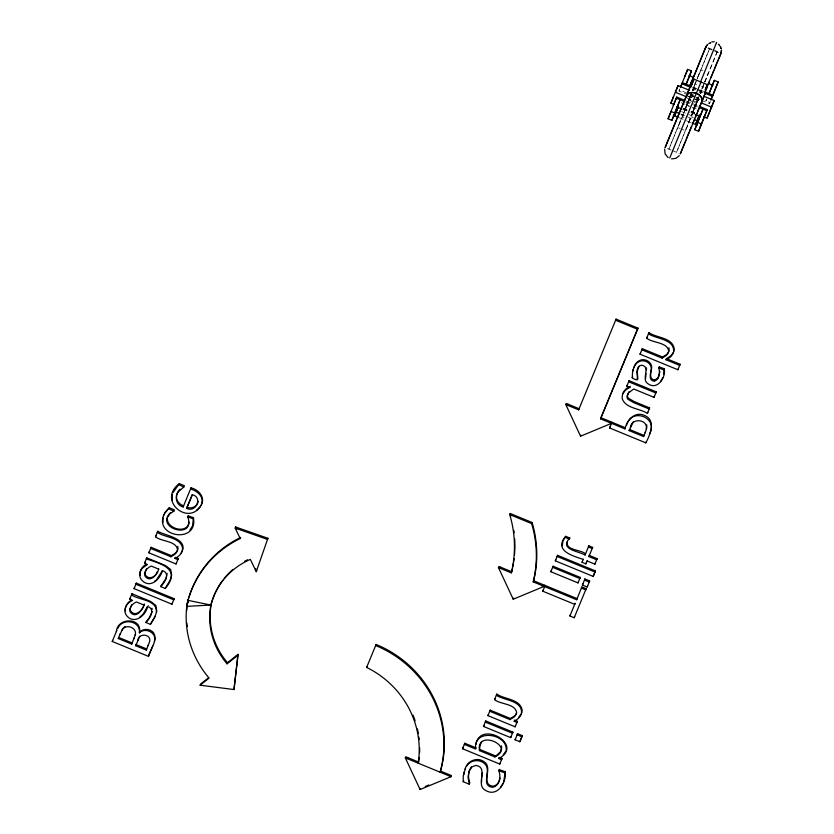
<?xml version="1.0" encoding="UTF-8"?>
<svg xmlns="http://www.w3.org/2000/svg" width="834" height="834" viewBox="0 0 834 834"><rect width="100%" height="100%" fill="white"/><g stroke="black" fill="none" stroke-linecap="round" stroke-linejoin="round"><path stroke-width="0.63" stroke-dasharray="4.17 3.13" d="M704.928 81.993L717.292 51.531M717.261 51.656L704.615 81.961M688.133 94.836L678.991 91.073L679.429 89.968L686.455 92.855M685.183 109.066L691.918 92.136M696.724 79.949L692.501 90.52M697.161 78.844L709.692 48.372L697.307 78.855M698.423 98.266L685.579 130.709L681.222 128.916M692.804 112.204L699.299 96.056M698.663 97.484L697.797 99.694L693.982 98.131M704.334 83.077L701.29 90.833L693.669 87.706L696.088 81.847M704.772 81.972L708.264 73.111M707.044 98.516L706.085 100.935L706.951 98.85M701.467 100.32L709.463 103.614L709.901 102.499L705.21 100.57M693.096 90.572L693.982 88.237L692.971 90.552M700.706 93.7L701.602 91.375L700.591 93.689M691.699 94.034L680.377 121.712M698.861 98.297L676.541 152.278L687.685 124.819M690.583 94.492L684.631 109.275L689.812 97.005M698.194 97.63L692.251 112.402L698.663 98.287M695.775 81.815L692.22 90.489M680.064 121.681L668.92 149.15L688.196 101.779M703.396 84.943L700.404 92.22M697.62 77.333L700.643 69.983L702.822 70.88M703.698 84.974L700.122 93.648M688.3 123.328L692.564 112.986M678.991 91.073L679.846 88.988M686.101 107.033L690.323 95.785M691.678 92.918L688.676 100.205L691.532 101.383M692.679 90.312L693.429 88.487L696.286 89.665M693.148 111.568L697.37 101.373M709.463 103.614L710.318 101.529M697.433 100.143L698.465 97.651M691.428 94.232L690.208 97.151M693.356 117.479L688.05 119.106M708.222 47.767L711.871 49.269M712.914 49.696L718.772 52.104M707.941 48.372L719.679 53.167M694.68 83.953L696.901 84.87M701.352 86.694L703.573 87.612M692.981 87.017L698.84 89.426M700.018 89.916L703.531 91.354M692.522 87.643L696.161 89.134M697.214 89.572L704.24 92.459M699.142 90.833L703.333 92.564M691.146 94.784L698.173 97.682M690.166 94.888L694.607 96.713M696.828 97.63L699.059 98.548M690.416 95.774L693.273 96.953M696.129 98.131L700.32 99.851M690.177 96.556L692.084 97.349M687.789 96.098L699.507 100.914M687.748 96.202L699.465 101.018M687.101 98.266L691.751 100.184M692.918 100.664L698.736 103.062M694.388 102.561L696.286 103.343M686.434 101.081L698.663 106.106M685.704 102.04L692.741 104.938M693.909 105.418L697.422 106.867M681.201 102.665L689.343 106.022M692.835 107.45L696.327 108.889M686.684 105.418L689.541 106.596M692.397 107.774L694.305 108.556M684.328 108.462L686.653 109.41M691.313 111.329L694.805 112.767M683.171 108.243L687.362 109.963M690.896 111.412L695.087 113.143M683.161 108.712L686.799 110.203M691.365 112.079L694.878 113.528M687.122 110.745L684.943 109.848L677.959 127.571L680.137 128.467M682.692 109.327L689.728 112.225M690.896 112.705L694.409 114.154M681.659 111.62L686.309 113.539M688.644 114.498L693.294 116.406M680.763 114.07L685.423 115.989M686.58 116.468L692.397 118.855M679.262 117.719L686.236 120.586M686.893 120.951L690.969 122.629M667.45 148.577L671.089 150.078M672.141 150.506L679.168 153.404M148.025 605.453L148.9 605.818M683.87 117.74L680.68 113.674M697.881 97.025A4.118 3.941 21.5 0 1 695.431 101.884M691.136 100.893A4.118 3.941 21.5 0 1 693.315 94.2M698.225 96.911A4.118 3.941 21.5 0 1 696.4 97.63M693.19 96.734A4.118 3.941 21.5 0 1 691.647 93.835M692.929 90.729A4.118 3.941 21.5 0 1 695.264 89.749M699.205 91.709A4.118 3.941 21.5 0 1 699.684 92.782"/><path stroke-width="1.25" d="M188.203 515.829L193.436 517.685L192.633 525.17M193.436 517.685C198.19 544.154 153.863 537.252 163.954 514.536M499.285 769.657L505.196 771.679C506.905 782.167 497.408 797.533 485.732 790.486C474.702 785.19 489.464 767.207 475.703 765.435L471.981 766.905L469.115 771.189L468.041 777.257L469.24 784.179L463.214 781.698L463.256 775.901L465.528 768.051M479.467 750.6C475.974 728.384 516.58 746.409 494.864 756.928L479.467 750.6L479.925 746.055L481.593 741.582M481.562 782.073L481.645 778.351M663.718 374.112L664.26 368.743L659.277 366.96M664.26 368.743C666.158 377.521 657.129 390.781 647.841 383.619C640.71 379.251 651.406 366.626 641.68 365.271C631.546 366.418 643.097 385.798 632.235 377.729L632.652 370.755L635.112 364.687A11.207 10.738 21.5 0 1 639.553 360.507C645.141 357.63 653.116 362.582 651.51 369.16C650.739 372.881 648.935 379.929 654.899 379.97L657.953 377.979L659.923 371.599M506.238 749.829C506.863 732.961 472.503 728.645 475.745 749.068L464.361 744.387L464.799 743.271L476.183 747.962M187.952 602.899L188.046 600.563L187.66 602.19M167.113 573.365L166.164 578.285L160.608 586.542L165.257 588.46C180.936 569.81 163.381 564.232 146.346 558.947L146.774 557.842L165.361 565.483L170.647 569.507L171.637 575.231L170.209 579.922L165.257 588.46M156.375 612.239C157.324 599.583 138.632 600.178 131.511 594.861L131.949 593.745L150.527 601.397L155.822 605.411L156.802 611.134L154.947 616.941L150.422 624.364L145.783 622.456L149.39 617.556L152.184 611.624M646.402 370.025L646.538 367.93M167.363 517.987C166.185 528.777 187.462 534.74 188.984 522.147M135.16 635.081C137.631 627.533 125.423 623.3 122.087 630.15M149.515 641.794C152.007 634.069 138.361 632.443 137.829 640.47M140.248 571.957L140.31 575.304M521.531 712.987C522.386 700.331 503.507 700.393 496.397 695.212L496.835 694.107C504.236 699.413 520.166 698.809 522.136 710.068C522.021 715.092 518.519 719.429 513.911 721.212L516.934 722.452L517.372 721.337L514.349 720.096M673.622 351.531C674.477 338.875 655.607 338.938 648.487 333.756L648.925 332.651C656.337 337.947 672.267 337.353 674.226 348.612C674.112 353.637 670.609 357.963 666.012 359.746L679.7 365.386L680.137 364.27L666.439 358.641L666.012 359.746M208.542 677.761L200.556 684.089L200.129 685.204L233.979 689.551L238.024 654.367L227.484 662.728L227.046 663.833A73.361 70.233 21.5 0 1 210.877 605.046L211.315 603.931A73.361 70.233 21.5 0 1 217.705 587.97M238.024 654.367L233.979 689.551M176.745 495.24C175.474 500.035 179.247 504.393 183.574 505.873L183.136 506.978C174.931 504.831 174.223 494.218 180.154 489.162M162.995 518.06L163.016 522.334M482.438 772.503L481.812 777.132M201.849 503.131C203.663 495.928 196.688 490.746 190.579 488.964L191.017 487.859C198.69 489.548 205.779 497.658 201.088 505.487M172.419 494.614L172.252 500.192M645.881 373.34L645.704 378.219M154.311 641.523C157.365 632.85 145.418 627.001 139.403 632.735C140.81 620.621 122.025 617.65 117.855 628.388M188.432 599.25L186.972 604.817A97.046 92.897 21.5 0 0 209.094 678.084L200.129 685.204M187.41 603.701L188.14 599.198M632.808 371.37L633.089 369.65M664.646 149.119L665.125 153.925L668.17 157.605M463.694 774.796L464.288 771.617M567.391 541.422C564.858 550.628 581.381 549.481 585.52 553.891L585.082 554.996C577.879 550.94 558.968 549.398 569.831 538.013L565.713 536.325L562.94 540.849L562.283 545.822M503.851 781.166L505.196 771.679M476.006 744.324C480.113 719.669 524.899 744.991 498.711 758.513L501.557 759.68L501.995 758.575L500.098 757.793M501.682 748.651L500.264 751.945L494.864 756.928M500.087 778.039C499.368 781.698 497.147 785.691 493.102 786.222C479.946 784.544 493.28 768.01 484.471 762.057C477.694 756.375 467.009 760.806 465.091 769.156M701.915 101.706L702.082 99.277A8.236 5.828 22.1 0 1 701.853 101.884L680.346 153.842L684.808 142.729M645.141 432.731L646.757 427.873L646.736 424.881M198.19 501.401C197.408 506.457 191.684 509.147 187.077 507.312L186.639 508.417C195.896 513.004 203.079 497.345 192.32 494.666L187.077 507.312M240.223 538.535L240.661 537.419A105.501 100.997 21.5 0 0 189.443 595.81L187.223 603.295L187.421 606.339L210.877 605.046A73.361 70.233 21.5 0 1 250.346 559.405L256.278 571.665L267.912 538.284L235.605 526.984L235.167 528.089L240.223 538.535A105.501 100.997 21.5 0 0 189.005 596.915M649.394 434.149C659.027 417.646 631.64 407.044 626.595 424.996M133.815 638.823L135.598 633.976M148.098 645.652L149.599 641.648M686.695 95.451L690.177 86.673L676.874 118.626M669.733 157.949L700.925 82.191L700.591 82.92M701.905 101.717L705.408 92.939L701.186 102.936M716.375 43.055L716.635 42.315L700.393 82.295M139.601 632.808L140.029 631.703C143.802 628.242 150.037 628.763 153.393 632.516C158.408 640.272 150.256 648.883 148.473 656.368L112.267 641.471L112.694 640.356M145.783 622.456C149.839 618.964 155.885 608.82 147.587 606.558C145.773 615.94 133.69 625.01 126.434 615.377C122.379 609.862 126.893 602.513 132.606 600.397L129.718 599.208L130.156 598.103M134.086 588.616L136.328 583.133L174.17 598.708L171.929 604.191L134.086 588.616L134.524 587.511M136.328 583.133L135.89 584.248L173.743 599.813L174.17 598.708M140.3 571.436L141.895 568.538L147.441 564.493L144.543 563.304L144.98 562.189M176.276 557.675L178.288 558.499L176.047 563.982L148.879 552.806L149.317 551.701M177.778 546.353L177.965 548.741A8.434 8.069 21.5 0 1 175.171 553.255L171.408 555.663L151.121 547.323L150.683 548.428L170.97 556.778L174.744 554.37A8.434 8.069 21.5 0 0 177.527 549.846C176.485 540.557 161.098 541.766 155.51 536.752L155.948 535.636M181.207 552.89C190.058 538.618 164.402 535.522 157.751 531.268L157.313 532.373C164.725 537.68 180.655 537.075 182.615 548.334C182.677 553.036 178.935 556.685 174.838 558.363L177.85 559.604L178.288 558.499M164.642 513.442L169.26 507.739L174.389 509.855L173.847 511.221L170.053 513.661L167.446 517.351M118.272 638.552L118.709 637.447L132.085 642.951L131.657 644.056L118.272 638.552L120.263 633.694M172.961 492.696L179.362 483.637L184.345 485.69L183.803 487.056L178.445 491.695L176.933 494.385M143.938 605.057L136.401 601.96C132.658 603.535 128.874 607.277 130 611.687C135.358 619.725 143.01 609.883 144.376 603.952C142.968 609.717 135.285 618.223 130.438 610.582L130.177 608.664L131.814 604.535M139.403 632.735C142.708 617.337 117.573 616.972 116.364 631.536M135.661 645.704L136.098 644.599L146.711 648.956L146.273 650.072L135.661 645.704L139.81 636.269M170.97 556.778L171.408 555.663M170.49 512.545C154.28 528.62 196.073 540.224 187.765 516.944L188.307 515.579M174.838 558.363L175.276 557.258M150.422 624.364L155.385 615.826M176.047 563.982L176.485 562.877M148.473 656.368L152.705 646.069M171.929 604.191L172.367 603.076M255.402 569.851L255.84 568.746M267.912 538.284L267.474 539.389L235.167 528.089M256.278 571.665L256.716 570.56M236.022 656.712L236.46 655.607M419.221 757.355A93.074 89.102 21.5 0 1 418.616 762.057L418.178 763.173A93.074 89.102 21.5 0 0 366.647 667.419L367.085 666.314M376.113 644.453L375.686 645.558A108.493 103.864 21.5 0 1 440.081 772.18L440.508 771.075A108.493 103.864 21.5 0 0 376.113 644.453L366.647 667.419M440.508 771.075L451.465 775.578L451.027 776.683L420.096 789.537L405.324 757.877L405.762 756.772L418.616 762.057M407.221 758.669L407.659 757.553M674.331 104.604L670.901 103.187L673.518 96.546M689.457 90.312L678.032 85.61L675.415 92.261L686.841 96.963M511.305 572.864L511.742 571.759L498.888 566.463L498.451 567.579L511.305 572.864A119.147 114.06 21.5 0 0 509.751 514.588L510.189 513.483L532.092 522.491A119.147 114.06 21.5 0 1 533.645 580.766L533.207 581.871L544.154 586.375L544.592 585.27L533.645 580.766M671.891 120.336L680.137 99.746L671.891 120.336L668.086 118.762L676.77 97.078L684.766 100.372M680.377 87.549L687.675 69.389L691.48 70.953L686.246 84.244M686.09 84.286L691.48 70.953M678.292 106.616L676.113 112.152L679.595 113.591M500.358 568.361L500.796 567.256M565.786 404.542L566.213 403.437L579.067 408.723L578.64 409.838L565.786 404.542L580.558 436.203L611.489 423.349L611.927 422.244M705.793 88.529L707.315 84.651L693.992 79.167L690.656 87.414M567.683 405.334L568.121 404.219M420.096 789.537L420.534 788.432M533.207 581.871A119.147 114.06 21.5 0 0 531.654 523.596L532.092 522.491M637.541 329.253L637.979 328.148L616.076 319.13L615.638 320.246L637.541 329.253L600.532 418.845L624.989 428.905C626.73 420.294 634.924 411.026 644.348 415.384C656.452 420.002 650.124 434.983 645.797 442.854L609.581 427.957L610.019 426.852M699.236 115.238L695.556 124.412L699.465 114.946M694.743 129.729L702.989 109.15L694.743 129.729L698.558 131.303L707.232 109.608L699.236 106.325M708.942 93.689L714.331 80.356L718.147 81.92L712.476 96.317L704.469 93.033M709.098 93.648L714.331 80.356M498.451 567.579L513.223 599.229L513.661 598.124M698.558 131.303L704.23 116.896M710.849 100.09L718.147 81.92M700.06 127.654L700.497 126.549M580.558 436.203L580.996 435.098M703.656 116.666L707.086 118.074L714.217 100.497L703.927 96.264M707.086 118.074L714.217 100.497M501.995 758.575L499.743 764.059L462.557 748.755L462.995 747.65M600.532 418.845L637.979 328.148M483.501 726.445L485.742 720.962L512.91 732.137L510.669 737.621L483.501 726.445L483.928 725.34M485.742 720.962L485.305 722.067L512.472 733.242L512.91 732.137M517.372 721.337L515.12 726.821L487.953 715.645L488.39 714.54M516.559 713.112A8.434 8.069 21.5 0 1 514.255 716.104L510.481 718.512L490.204 710.161L489.767 711.277L510.043 719.617L513.817 717.209A8.434 8.069 21.5 0 0 516.6 712.695C515.558 703.396 500.171 704.605 494.583 699.59L495.021 698.485M463.214 781.698L463.652 780.593M576.628 599.74L577.065 598.624L545.134 585.489L544.696 586.594L576.628 599.74L581.871 586.99L586.146 588.752L574.199 617.744L569.914 615.982L575.158 603.232L574.72 604.348L542.788 591.202L543.226 590.097M550.836 571.728L553.078 566.244L580.245 577.42L578.004 582.903L550.836 571.728L551.274 570.623M553.078 566.244L552.64 567.349L579.807 578.525L580.245 577.42M555.329 560.834L557.571 555.35L595.424 570.925L593.172 576.409L555.329 560.834L555.767 559.729M557.571 555.35L557.143 556.466L594.986 572.03M583.279 559.374C572.145 555.83 553.495 550.388 565.713 536.325M469.24 784.179L469.813 782.74C467.801 777.611 467.999 771.45 471.356 766.905M630.296 386.298L629.858 387.403L626.845 386.163L627.283 385.058M629.086 380.679L628.648 381.784L655.816 392.96L656.254 391.855L629.086 380.679L626.845 386.163M680.137 364.27L677.896 369.754L640.053 354.189L640.481 353.084M668.951 347.736L669.129 350.124A8.434 8.069 21.5 0 1 666.345 354.638L662.582 357.046L642.295 348.706L641.857 349.811L662.144 358.161L665.907 355.743A8.434 8.069 21.5 0 0 668.701 351.229C667.648 341.93 652.271 343.149 646.684 338.135L647.121 337.019M632.235 377.729L632.672 376.624M637.364 379.845L637.895 378.5L637.145 371.432L639.063 366.355M510.043 719.617L510.481 718.512M624.989 428.905L625.417 427.79L600.97 417.74M498.711 758.513L499.149 757.408M629.097 430.594L629.534 429.489L644.004 435.442L643.567 436.547L629.097 430.594L633.173 422.025M499.743 764.059L500.181 762.954M510.669 737.621L511.096 736.516M515.12 726.821L515.558 725.716M466.498 766.342C470.439 759.221 481.583 758.648 486.107 765.466C490.434 772.159 480.843 786.024 492.665 787.327C499.774 785.857 501.078 776.6 498.857 770.772L499.43 769.313M662.144 358.161L662.582 357.046M587.105 560.813L585.854 563.888L582.059 562.335L582.497 561.219M588.846 545.843L588.408 546.948L592.203 548.511L592.64 547.406L588.846 545.843L585.082 554.996M633.506 368.159L634.674 365.792A11.207 10.738 21.5 0 1 639.115 361.612C644.703 358.735 652.688 363.687 651.083 370.265C650.301 373.997 648.498 381.034 654.461 381.086C659.642 379.439 660.174 372.548 658.839 368.075L659.371 366.731M654.461 381.086L654.899 379.97M515.089 739.789L517.58 733.711L522.324 735.661L519.832 741.749L515.089 739.789L515.527 738.684M517.58 733.711L517.143 734.817L521.886 736.766M578.004 582.903L578.442 581.798M585.854 563.888L586.292 562.783M588.877 556.559L589.315 555.454L597.123 558.665L596.685 559.77L588.877 556.559L592.64 547.406M629.482 386.726C624.77 388.634 621.466 393.804 622.268 398.892C626.053 408.743 639.772 408.274 647.382 413.393L647.82 412.288M629.013 391.719L627.585 394.857A3.805 3.638 21.5 0 0 628.419 398.214L634.153 401.55L649.623 407.909L649.186 409.025L633.715 402.655L627.981 399.319A3.805 3.638 21.5 0 1 627.147 395.962L628.575 392.835L633.725 388.998L654.012 397.338L656.254 391.855M654.012 397.338L654.45 396.233M519.832 741.749L522.324 735.661M569.914 615.982L570.352 614.866M582.424 585.082L584.915 578.994L589.659 580.944L587.167 587.032L582.424 585.082L582.862 583.967M584.915 578.994L584.478 580.099L589.221 582.049L589.659 580.944M581.871 586.99L581.434 588.095L585.708 589.857L586.146 588.752M587.073 560.938L594.882 564.149L595.32 563.044M574.199 617.744L574.636 616.628M587.167 587.032L587.605 585.916M593.172 576.409L595.424 570.925M645.797 442.854L646.235 441.749M677.896 369.754L678.334 368.649M686.299 139.07L687.383 136.422M685.287 141.551L685.788 140.331M691.97 80.241L689.562 86.1M676.259 120.117L665.105 147.618L686.611 95.608A8.236 5.828 22.1 0 1 688.311 93.606L686.83 95.191M705.981 89.467L706.596 87.997M691.49 126.382L689.676 130.802M689.092 132.241L687.935 135.056M692.887 78.782L705.887 46.808L689.854 86.131M710.881 77.583L712.069 74.685M707.513 86.548L705.095 92.397M707.816 85.016L709.046 82.034M707.201 86.517L721.118 53.074L718.564 59.058M695.17 117.448L696.953 113.132M694.566 118.928L692.72 123.401M112.267 641.471L116.802 630.421M129.718 599.208L131.949 593.745M144.543 563.304L146.774 557.842M148.879 552.806L151.121 547.323M155.51 536.752L157.751 531.268M173.847 511.221L168.822 508.844M183.803 487.056L178.924 484.742M183.136 506.978L191.017 487.859M186.639 508.417L192.32 494.666M131.657 644.056L134.253 637.708M187.765 516.944L192.998 518.79M160.608 586.542C164.673 583.06 170.72 572.916 162.422 570.654L156.646 579.62M146.273 650.072L148.535 644.536M670.901 103.187L678.032 85.61M684.662 76.676L687.675 69.389M680.711 86.913L682.441 82.681L690.635 86.058M673.319 105.47L676.77 97.078M668.086 118.762L671.099 111.475L674.904 113.038M678.136 106.971L674.602 115.801L678.032 107.492M691.282 85.725L693.992 79.167M705.064 90.114L707.315 84.651M714.352 69.159L716.416 64.197M713.8 70.494L712.663 73.256M697.526 111.735L700.706 104.073M578.64 409.838L616.076 319.13M711.183 99.444L712.903 95.212L704.699 91.844M703.792 118.011L707.232 109.608M462.557 748.755L464.799 743.271M487.953 715.645L490.204 710.161M494.583 699.59L496.835 694.107M609.581 427.957L611.489 423.349M640.053 354.189L642.295 348.706M646.684 338.135L648.925 332.651M542.788 591.202L545.134 585.489M569.831 538.013L568.579 539.494M658.839 368.075L663.833 369.848M582.059 562.335L583.31 559.249M498.857 770.772L504.758 772.795M647.382 413.393L649.623 407.909M643.567 436.547L645.579 431.626M594.882 564.149L597.123 558.665M716.886 63.071L718.178 59.975M630.389 427.456C631.515 417.532 648.039 419.033 646.319 428.978M119.825 634.81L122.525 629.044L125.027 626.49M662.915 377.583L660.705 381.305M503.277 782.949L500.608 787.286M163.516 515.652L165.069 512.337L169.26 507.739M162.422 570.654C160.305 578.984 150.547 588.616 142.468 580.829C137.099 576.086 140.435 567.203 146.127 564.337M147.482 606.485L143.073 614.178L139.695 617.254M192.362 526.223L189.933 530.059M201.526 504.382C189.777 527.484 156.469 500.734 179.362 483.637M158.7 568.996C157.511 574.876 149.682 583.446 144.824 575.773C143.709 571.373 147.482 567.631 151.235 566.057L158.773 569.153M622.831 393.742L625.469 390.083L629.858 387.403M506.029 750.923L503.204 754.843M146.638 568.632L145.012 572.75L145.262 574.668C148.254 580.401 155.812 577.097 157.178 571.822M673.476 352.302L670.838 355.93L666.439 358.641M521.375 713.758L518.748 717.386M679.356 155.645L675.894 158.356L671.537 158.898M200.223 506.843L196.459 510.377M707.649 44.504L705.606 47.413A8.236 8.079 23.7 0 1 707.659 44.494M227.046 663.833L237.586 655.482M154.53 581.34L156.031 580.297M131.303 600.251C127.446 602.304 124.537 606.766 125.486 611.218M542.215 586.26L544.592 585.27M513.223 599.229L544.154 586.375M425.288 786.452L428.864 784.971M711.871 41.867L714.29 41.742M187.702 600.303L210.877 605.046M688.999 75.487L693.346 77.27M708.587 83.546L712.934 85.329M682.004 83.786L689.999 87.08M701.311 102.916L711.6 107.148M676.332 98.183L684.537 101.56M699.768 107.826L706.794 110.724M676.833 106.919L681.524 108.847M695.587 114.633L700.279 116.562M694.732 119.815L697.057 120.774M697.756 122.442L701.561 124.005M673.288 115.353L678.094 117.24M692.064 122.984L697.234 125.204M509.751 514.588L531.654 523.596M565.285 537.43L569.393 539.129M479.904 749.485L495.302 755.823M405.324 757.877L451.027 776.683M235.605 526.984L236.731 529.298M151.944 608.267L152.288 609.279M501.359 745.825L501.724 747.191M510.189 513.483A119.147 114.06 21.5 0 1 510.867 515.86M513.848 530.382A119.147 114.06 21.5 0 1 514.151 532.822M514.693 538.952A119.147 114.06 21.5 0 1 514.495 554.881M514.13 558.53A119.147 114.06 21.5 0 1 513.64 562.168M513.452 563.377A119.147 114.06 21.5 0 1 512.795 566.984M512.556 568.183A119.147 114.06 21.5 0 1 511.742 571.759M413.038 715.176A93.074 89.102 21.5 0 1 415.134 720.826M417.407 728.926A93.074 89.102 21.5 0 1 418.355 733.618M418.897 737.162A93.074 89.102 21.5 0 1 419.179 739.539M419.658 747.869A93.074 89.102 21.5 0 1 419.565 752.622M218.268 586.969A73.361 70.233 21.5 0 1 222.72 580.266M224.137 578.442A73.361 70.233 21.5 0 1 233.009 569.341M244.477 561.397A73.361 70.233 21.5 0 1 247.583 559.781M187.233 626.574A97.046 92.897 21.5 0 1 186.889 623.144M186.743 610.53A97.046 92.897 21.5 0 1 187.264 604.838M227.484 662.728A73.361 70.233 21.5 0 1 211.315 603.931M710.015 43.024A8.236 8.079 23.7 0 1 710.766 42.753A8.236 8.111 23.8 0 0 710.38 42.878M721.431 50.572L720.837 53.678A8.236 8.079 23.7 0 0 721.431 50.155L721.431 50.572M689.447 93.022L689.437 93.054A8.236 5.974 22.1 0 1 691.136 92.595A8.236 5.828 22.1 0 0 689.447 93.022M701.686 98.058L701.675 98.078A8.236 5.974 22.1 0 0 691.501 92.553L691.866 92.532A8.236 5.828 22.1 0 1 700.331 96.014L700.8 96.567A8.236 5.828 22.1 0 1 701.686 98.058M720.43 46.735L720.232 46.381A8.236 8.111 23.8 0 1 720.618 47.09A8.236 8.079 23.7 0 0 720.43 46.735M709.286 43.358A8.236 8.079 23.7 0 0 708.942 43.556A8.236 8.111 23.8 0 1 709.286 43.358M718.679 44.536A8.236 8.079 23.7 0 0 718.376 44.275A8.236 8.111 23.8 0 1 718.689 44.536M719.523 45.411A8.236 8.079 23.7 0 0 719.262 45.109A8.236 8.111 23.8 0 1 719.523 45.401M721.17 48.581A8.236 8.079 23.7 0 0 720.93 47.819A8.236 8.111 23.8 0 1 721.17 48.591"/></g></svg>
